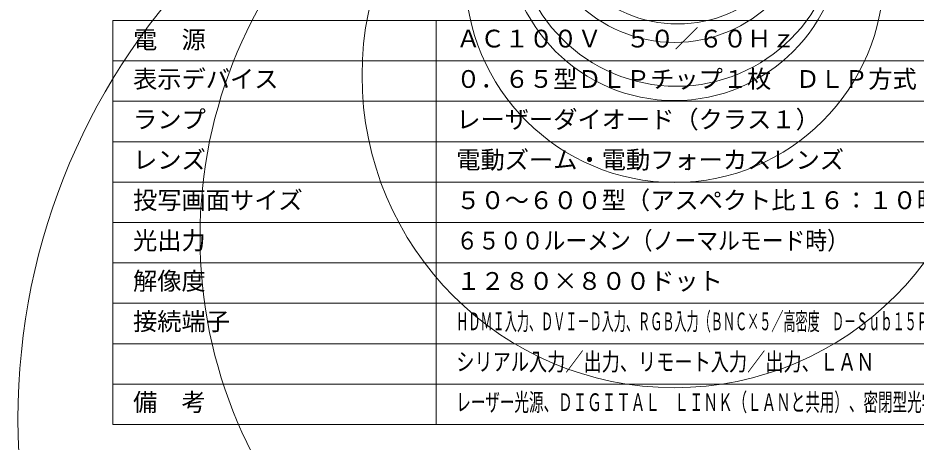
# Model space of a CAD drawing. Units: millimetres, scale not verified. Extents: x -83 to 96, y -137 to 205.
# Drawn here: x -74.5 to 36.6, y -58.7 to -6.2 of the extents above; entities that cross this region are included whole.
import ezdxf
from ezdxf.enums import TextEntityAlignment as Align

# ---------------------------------------------------------------- set-up
doc = ezdxf.new("R2010")
doc.units = ezdxf.units.MM
doc.header["$LTSCALE"] = 0.125
doc.layers.add('0-1_MOJI1', color=7, linetype='Continuous')
doc.layers.add('0-2_WAKU', color=1, linetype='Continuous', lineweight=18)
doc.layers.add('0-5_GAIKEI', color=1, linetype='Continuous', lineweight=18)
doc.styles.add('ＭＳ ゴシック', font='')
doc.styles.get('ＭＳ ゴシック').set_extended_font_data('MS Gothic')

msp = doc.modelspace()

# ---------------------------------------------------------------- linework, layer by layer
at = {"layer": '0-2_WAKU', "color": 4}
for p, q in [((-62.7951, -6.4967), (-62.7951, -56.4967)), ((62.2049, -6.4967), (-62.7951, -6.4967)), ((-22.7951, -56.4967), (-22.7951, -6.4967)), ((-62.7951, -56.4967), (62.2049, -56.4967))]:
    msp.add_line(p, q, dxfattribs=at)
at = {"layer": '0-2_WAKU'}
for p, q in [((-62.7951, -11.4967), (62.2049, -11.4967)), ((-62.7951, -16.4967), (62.2049, -16.4967)), ((-62.7951, -21.4967), (62.2049, -21.4967)), ((-62.7951, -26.4967), (62.2049, -26.4967)), ((-62.7951, -31.4967), (62.2049, -31.4967)), ((-62.7951, -36.4967), (62.2049, -36.4967)), ((-62.7951, -41.4967), (62.2049, -41.4967)), ((-62.7951, -46.4967), (62.2049, -46.4967)), ((-62.7951, -51.4967), (62.2049, -51.4967))]:
    msp.add_line(p, q, dxfattribs=at)
at = {"layer": '0-5_GAIKEI'}
for centre, radius in [((6.7966, -55.8287), 81.3333), ((6.697, -33.2765), 58.7052), ((6.6921, -13.2958), 38.6487), ((6.7162, -0.6325), 25.9092), ((6.706, 4.3969), 20.8039), ((6.9578, 5.3984), 20.0294), ((6.7088, 7.9585), 17.1665), ((7.1077, 9.2932), 16.2106)]:
    msp.add_circle(centre, radius, dxfattribs=at)

# ---------------------------------------------------------------- texts
at = {"layer": '0-1_MOJI1', "style": 'ＭＳ ゴシック'}
for s, p in [('電\u3000源', (-60.2951, -10.6286)), ('ＡＣ１００Ｖ\u3000５０／６０Ｈｚ', (-20.2951, -10.4967)), ('表示デバイス', (-60.2951, -15.4967)), ('０．６５型ＤＬＰチップ１枚\u3000ＤＬＰ方式', (-20.2951, -15.4967)), ('ランプ', (-60.2951, -20.4967)), ('レーザーダイオード（クラス１）', (-20.2951, -20.4967)), ('レンズ', (-60.2951, -25.4967)), ('電動ズーム・電動フォーカスレンズ', (-20.2951, -25.4967)), ('投写画面サイズ', (-60.2951, -30.4967)), ('５０～６００型（アスペクト比１６：１０時）', (-20.2951, -30.4967)), ('光出力', (-60.2951, -35.4967)), ('解像度', (-60.2951, -40.4967)), ('１２８０×８００ドット', (-20.2951, -40.4967)), ('接続端子', (-60.2951, -45.4967)), ('備\u3000考\u3000', (-60.2951, -55.4967))]:
    msp.add_text(s, height=2.199, dxfattribs=at).set_placement(p, align=Align.BOTTOM_LEFT)
for s, width, p in [('６５００ルーメン（ノーマルモード時）', 0.9, (-20.2951, -35.4967)), ('ＨＤＭＩ入力、ＤＶＩ－Ｄ入力、ＲＧＢ入力（ＢＮＣ×５／高密度\u3000Ｄ－Ｓｕｂ１５Ｐ・メス型）、', 0.5, (-20.2951, -45.4967)), ('シリアル入力／出力、リモート入力／出力、ＬＡＮ', 0.75, (-20.2951, -50.4967)), ('レーザー光源、ＤＩＧＩＴＡＬ\u3000ＬＩＮＫ（ＬＡＮと共用）、密閉型光学ブロック', 0.6, (-20.2951, -55.4967))]:
    msp.add_text(s, height=2.199, dxfattribs=dict(at, width=width)).set_placement(p, align=Align.BOTTOM_LEFT)

doc.saveas('drawing.dxf')
